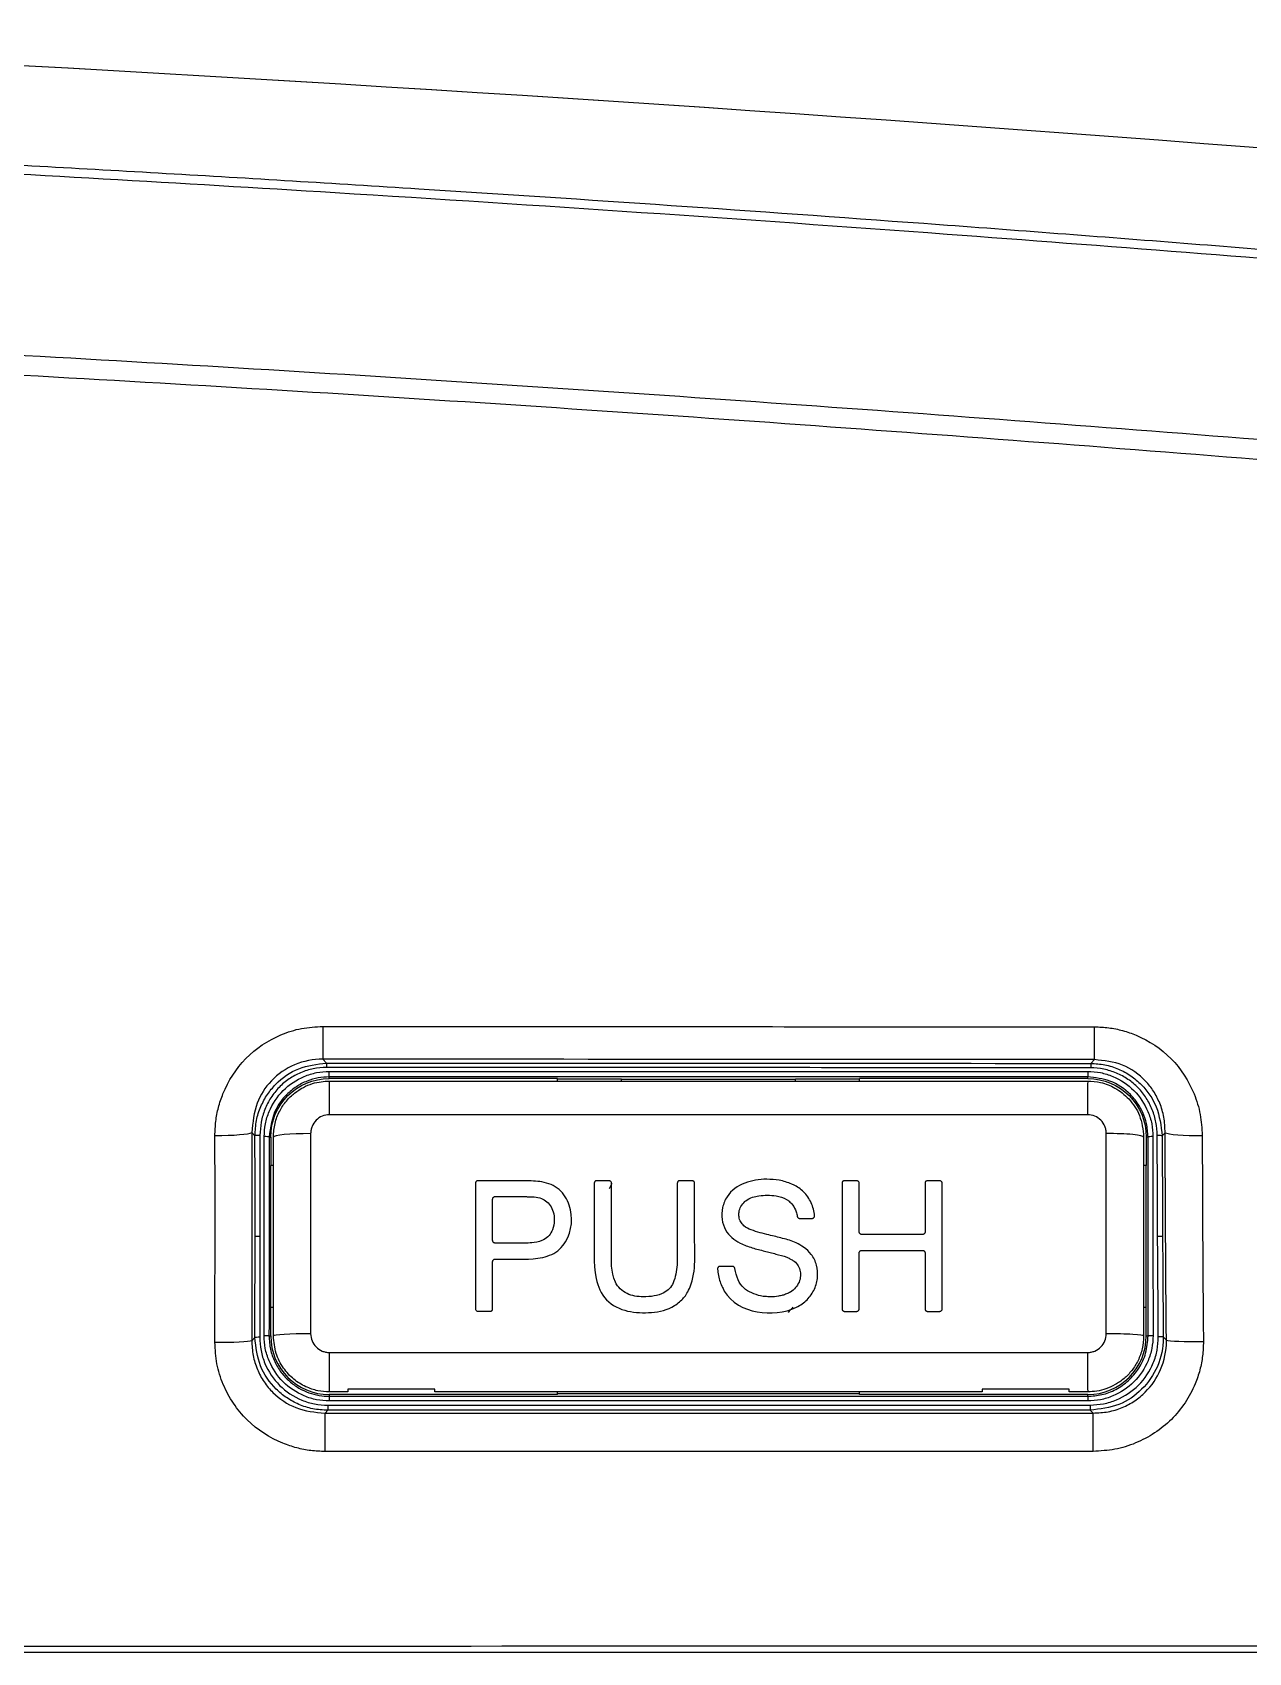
# Model space of a CAD drawing. Header units: millimetres. Extents: x -8699 to 14519, y -2727 to 7848.
# Drawn here: x -8601.4 to -8503.6, y 7030.8 to 7161.1 of the extents above; entities that cross this region are included whole.
import ezdxf

# ---------------------------------------------------------------- set-up
doc = ezdxf.new("R2010")
doc.units = ezdxf.units.MM
doc.layers.add('1', color=7, linetype='Continuous', true_color=0xffffff)

msp = doc.modelspace()

# ---------------------------------------------------------------- linework, layer by layer
at = {"layer": '1', "color": 8, "linetype": 'Continuous'}
for p, q in [((-8578.08, 7078.51), (-8577.78, 7078.2)), ((-8577.78, 7078.2), (-8577.78, 7077.85)), ((-8577.56, 7077.09), (-8577.56, 7077.53)), ((-8516.32, 7078.17), (-8516.02, 7078.48)), ((-8577.56, 7076.96), (-8577.56, 7077.09)), ((-8516.56, 7076.96), (-8516.56, 7077.09)), ((-8583.54, 7072.35), (-8583.79, 7072.61)), ((-8582.4, 7072.25), (-8582.26, 7072.25)), ((-8511.71, 7072.25), (-8511.85, 7072.25)), ((-8510.33, 7072.6), (-8510.57, 7072.35)), ((-8583.8, 7055.87), (-8583.55, 7056.12)), ((-8582.41, 7056.25), (-8582.26, 7056.25)), ((-8511.85, 7056.25), (-8511.7, 7056.25)), ((-8510.48, 7056.17), (-8510.23, 7055.92)), ((-8577.56, 7051.55), (-8577.56, 7051.4)), ((-8516.56, 7051.4), (-8516.56, 7051.55)), ((-8577.67, 7050.27), (-8577.9, 7050.03)), ((-8516.13, 7050.05), (-8516.36, 7050.28))]:
    msp.add_line(p, q, dxfattribs=at)
at = {"layer": '1', "color": 7, "linetype": 'Continuous'}
for p, q in [((-8559.21, 7076.96), (-8577.56, 7076.96)), ((-8559.21, 7076.75), (-8559.21, 7076.96)), ((-8554.06, 7076.91), (-8559.21, 7076.91)), ((-8554.06, 7076.75), (-8554.06, 7076.91)), ((-8540.06, 7076.89), (-8554.06, 7076.89)), ((-8534.91, 7076.91), (-8540.06, 7076.91)), ((-8540.06, 7076.75), (-8540.06, 7076.91)), ((-8516.56, 7076.96), (-8534.91, 7076.96)), ((-8534.91, 7076.75), (-8534.91, 7076.96)), ((-8582.26, 7072.25), (-8582.26, 7069.95)), ((-8511.85, 7072.25), (-8511.85, 7069.95)), ((-8582.06, 7069.95), (-8582.26, 7069.95)), ((-8582.25, 7058.55), (-8582.25, 7069.95)), ((-8511.85, 7069.95), (-8512.06, 7069.95)), ((-8511.87, 7058.55), (-8511.87, 7069.95)), ((-8582.26, 7056.25), (-8582.26, 7058.55)), ((-8582.06, 7058.55), (-8582.26, 7058.55)), ((-8511.85, 7058.55), (-8512.06, 7058.55)), ((-8511.85, 7056.25), (-8511.85, 7058.55)), ((-8559.21, 7051.55), (-8577.56, 7051.55)), ((-8559.21, 7051.55), (-8559.21, 7051.75)), ((-8534.91, 7051.6), (-8559.21, 7051.6)), ((-8534.91, 7051.55), (-8534.91, 7051.75)), ((-8516.56, 7051.55), (-8534.91, 7051.55))]:
    msp.add_line(p, q, dxfattribs=at)
at = {"layer": '1', "color": 7, "linetype": 'Continuous', "extrusion": (0, 0, -1)}
for centre, radius, start, end in [((8577.56, 7072.25), 4.71, 0, 90), ((8516.56, 7072.25), 4.71, 90, 180), ((8547.06, 7064.25), 8.85, 25.9021, 29.0593), ((8547.06, 7064.25), 8.85, 219.9479, 223.6679)]:
    msp.add_arc(centre, radius, start, end, dxfattribs=at)
at = {"layer": '1', "color": 7, "linetype": 'Continuous'}
for centre, start, end in [((-8577.56, 7056.25), 180, 270), ((-8516.56, 7056.25), 270, 0)]:
    msp.add_arc(centre, 4.71, start, end, dxfattribs=at)
at = {"layer": '1', "color": 8, "linetype": 'Continuous'}
for centre, major_axis, ratio, start_param, end_param in [((-8578.08, 7081.47), (0, 3), 0.000244, 1.679619, 2.99324), ((-8516.02, 7081.44), (0, -3), 0.004282, 0.148354, 1.459882), ((-8516.56, 7077.49), (0, -0.4), 0.004169, 4.607718, 6.274459), ((-8516.32, 7077.78), (0, 0.4), 0.004261, 0.155918, 1.465531), ((-8577.56, 7073.75), (0, 3), 0.000319, 0, 1.475206), ((-8516.56, 7073.75), (0, 3), 0.004148, 0, 1.47374), ((-8586.75, 7072.64), (-3, -0.01), 0.090369, 1.570227, 2.993062), ((-8583.14, 7072.35), (-0.4, -0.001), 0.091844, 4.712103, 6.134634), ((-8582.79, 7072.25), (0.4, 0), 0.091678, 0.191129, 1.570812), ((-8579.06, 7072.25), (-3, 0), 0.092255, 4.712677, 6.283185), ((-8515.06, 7072.25), (-3, 0), 0.093684, 3.141593, 4.716542), ((-8511.32, 7072.25), (-0.4, 0), 0.093337, 4.716552, 6.088777), ((-8510.97, 7072.34), (0.4, 0.001), 0.093529, 0.148116, 1.574781), ((-8507.36, 7072.65), (-3, -0.01), 0.092249, 0.148098, 1.574826), ((-8586.77, 7055.91), (-3, 0.01), 0.056576, 1.571893, 2.993435), ((-8583.15, 7056.12), (-0.4, 0.001), 0.058347, 4.713647, 6.135012), ((-8582.8, 7056.25), (0.4, 0), 0.058645, 0.122026, 1.571922), ((-8579.06, 7056.25), (-3, 0), 0.059037, 4.713703, 6.283185), ((-8515.06, 7056.25), (-3, 0), 0.058887, 3.141593, 4.716146), ((-8511.31, 7056.25), (-0.4, 0), 0.058547, 4.716171, 6.161474), ((-8510.88, 7056.16), (0.4, 0.003), 0.05836, 0.147716, 1.574139), ((-8507.27, 7055.97), (-3, -0.03), 0.056618, 0.147701, 1.574152), ((-8577.56, 7054.75), (0, 3), 0.001475, 1.514772, 3.141593), ((-8516.56, 7054.75), (0, 3), 0.003678, 1.515077, 3.141593), ((-8577.56, 7051), (0, 0.4), 0.001647, 0.008727, 1.523029), ((-8516.56, 7051), (0, 0.4), 0.003514, 0.008727, 1.5236), ((-8577.9, 7047.07), (0, -3), 0.001803, 1.532832, 2.99324), ((-8577.67, 7050.66), (0, -0.4), 0.001654, 4.665379, 6.134832), ((-8516.36, 7050.67), (0, -0.4), 0.003487, 4.665949, 6.132408), ((-8516.13, 7047.08), (0, 3), 0.003302, 4.675293, 6.134832)]:
    msp.add_ellipse(centre, major_axis=major_axis, ratio=ratio, start_param=start_param, end_param=end_param, dxfattribs=at)
at = {"layer": '1', "color": 7, "linetype": 'Continuous'}
for points in [[(-8423.28, 7144.94), (-8501.08, 7152.3), (-8579.02, 7157.8), (-8657.11, 7161.1)], [(-8423.28, 7144.94), (-8501.07, 7152.3), (-8579.04, 7157.8), (-8657.11, 7161.1)], [(-8577.56, 7076.75), (-8557.22, 7076.75), (-8536.89, 7076.75), (-8516.56, 7076.75)], [(-8582.06, 7056.25), (-8582.06, 7061.59), (-8582.06, 7066.93), (-8582.06, 7072.25)], [(-8512.06, 7072.25), (-8512.06, 7066.93), (-8512.06, 7061.59), (-8512.06, 7056.25)], [(-8576.06, 7051.75), (-8576.56, 7051.75), (-8577.06, 7051.75), (-8577.56, 7051.75)], [(-8576.06, 7051.98), (-8576.06, 7051.83), (-8576.06, 7051.75), (-8576.06, 7051.75)], [(-8569.06, 7051.75), (-8569.06, 7051.75), (-8569.06, 7051.83), (-8569.06, 7051.98)], [(-8525.06, 7051.75), (-8539.72, 7051.75), (-8554.39, 7051.75), (-8569.06, 7051.75)], [(-8525.06, 7051.98), (-8525.06, 7051.83), (-8525.06, 7051.75), (-8525.06, 7051.75)], [(-8518.06, 7051.75), (-8518.06, 7051.75), (-8518.06, 7051.83), (-8518.06, 7051.98)], [(-8516.56, 7051.75), (-8517.06, 7051.75), (-8517.56, 7051.75), (-8518.06, 7051.75)], [(-8669.65, 7031.28), (-8564.49, 7031.33), (-8459.34, 7031.33), (-8354.2, 7031.29)]]:
    msp.add_open_spline(points, degree=3, dxfattribs=at)
at = {"layer": '1', "color": 8, "linetype": 'Continuous'}
for points, knots in [([(-8489.42, 7141.84), (-8502.23, 7142.9), (-8531.44, 7145.19), (-8585.52, 7148.87), (-8626.83, 7151.03), (-8651.72, 7152.1)], [0, 0, 0, 0, 0.237223, 0.540651, 1, 1, 1, 1]), ([(-8651.68, 7152.85), (-8644.9, 7152.55), (-8631.34, 7151.94), (-8611.01, 7150.91), (-8590.68, 7149.78), (-8563.59, 7148.13), (-8536.51, 7146.27), (-8509.45, 7144.22), (-8495.92, 7143.12), (-8489.16, 7142.57)], [0, 0, 0, 0, 0.125001, 0.249997, 0.374992, 0.49999, 0.749992, 0.874995, 1, 1, 1, 1]), ([(-8652.4, 7137.6), (-8626.14, 7136.47), (-8599.97, 7135.09), (-8547.74, 7131.8), (-8521.64, 7129.9), (-8495.45, 7127.78)], [0, 0, 0, 0, 0.5, 0.5, 1, 1, 1, 1]), ([(-8495.61, 7126.16), (-8521.72, 7128.28), (-8547.85, 7130.2), (-8600.14, 7133.48), (-8626.3, 7134.85), (-8652.47, 7135.98)], [0, 0, 0, 0, 0.5, 0.5, 1, 1, 1, 1]), ([(-8586.76, 7072.37), (-8586.74, 7072.75), (-8586.72, 7073.51), (-8586.49, 7074.64), (-8585.9, 7076.44), (-8584.44, 7078.74), (-8582, 7080.35), (-8579.81, 7081.05), (-8578.66, 7081.11), (-8578.08, 7081.15)], [0, 0, 0, 0, 0.083926, 0.167305, 0.251486, 0.499898, 0.748567, 0.874803, 1, 1, 1, 1]), ([(-8578.08, 7081.15), (-8567.63, 7081.14), (-8546.94, 7081.13), (-8526.25, 7081.12), (-8516.01, 7081.11)], [0, 0, 0, 0, 0.50521, 1, 1, 1, 1]), ([(-8516.01, 7081.11), (-8515.63, 7081.1), (-8514.87, 7081.07), (-8513.74, 7080.83), (-8511.95, 7080.22), (-8509.68, 7078.71), (-8508.12, 7076.27), (-8507.45, 7074.08), (-8507.38, 7072.94), (-8507.35, 7072.37)], [0, 0, 0, 0, 0.083696, 0.16701, 0.251439, 0.499784, 0.748385, 0.874426, 1, 1, 1, 1]), ([(-8578.08, 7078.51), (-8578.08, 7078.51), (-8578.85, 7078.51), (-8580.41, 7078.22), (-8582.29, 7076.9), (-8583.57, 7074.93), (-8583.71, 7073.42), (-8583.79, 7072.61)], [0, 0, 0, 0, 0.000078, 0.251799, 0.500063, 0.732434, 1, 1, 1, 1]), ([(-8582.8, 7072.29), (-8582.78, 7072.63), (-8582.74, 7073.32), (-8582.32, 7074.63), (-8581.37, 7076.09), (-8579.9, 7077.05), (-8578.59, 7077.47), (-8577.9, 7077.51), (-8577.56, 7077.53)], [0, 0, 0, 0, 0.125127, 0.251476, 0.500241, 0.748793, 0.87507, 1, 1, 1, 1]), ([(-8516.32, 7077.82), (-8526.36, 7077.82), (-8546.85, 7077.84), (-8567.34, 7077.84), (-8577.78, 7077.85)], [0, 0, 0, 0, 0.490077, 1, 1, 1, 1]), ([(-8577.56, 7077.53), (-8567.26, 7077.53), (-8546.93, 7077.53), (-8526.6, 7077.53), (-8516.56, 7077.53)], [0, 0, 0, 0, 0.506158, 1, 1, 1, 1]), ([(-8516.56, 7077.53), (-8516.21, 7077.51), (-8515.52, 7077.47), (-8514.21, 7077.05), (-8512.74, 7076.09), (-8511.79, 7074.63), (-8511.37, 7073.32), (-8511.34, 7072.63), (-8511.32, 7072.29)], [0, 0, 0, 0, 0.125055, 0.251401, 0.500187, 0.74876, 0.874888, 1, 1, 1, 1]), ([(-8510.33, 7072.6), (-8510.35, 7073.02), (-8510.38, 7073.83), (-8510.73, 7074.96), (-8511.23, 7075.94), (-8512.13, 7077.08), (-8513.71, 7078.23), (-8515.25, 7078.39), (-8516.02, 7078.48)], [0, 0, 0, 0, 0.139321, 0.269153, 0.389837, 0.5018, 0.749521, 1, 1, 1, 1]), ([(-8577.56, 7074.04), (-8577.75, 7074.02), (-8578.15, 7073.97), (-8578.65, 7073.62), (-8578.92, 7073.2), (-8579.04, 7072.82), (-8579.05, 7072.63), (-8579.06, 7072.53)], [0, 0, 0, 0, 0.250229, 0.499808, 0.749353, 0.874589, 1, 1, 1, 1]), ([(-8516.57, 7074.04), (-8526.58, 7074.04), (-8546.91, 7074.04), (-8567.24, 7074.04), (-8577.56, 7074.04)], [0, 0, 0, 0, 0.49267, 1, 1, 1, 1]), ([(-8515.07, 7072.53), (-8515.07, 7072.63), (-8515.08, 7072.83), (-8515.2, 7073.21), (-8515.48, 7073.62), (-8515.98, 7073.97), (-8516.37, 7074.02), (-8516.57, 7074.04)], [0, 0, 0, 0, 0.125411, 0.250647, 0.500193, 0.74977, 1, 1, 1, 1]), ([(-8586.76, 7055.74), (-8586.76, 7058.51), (-8586.74, 7064.06), (-8586.75, 7069.6), (-8586.76, 7072.37)], [0, 0, 0, 0, 0.500117, 1, 1, 1, 1]), ([(-8583.14, 7072.39), (-8583.14, 7071.03), (-8583.14, 7068.32), (-8583.14, 7065.6), (-8583.14, 7064.25)], [0, 0, 0, 0, 0.500374, 1, 1, 1, 1]), ([(-8582.81, 7056.28), (-8582.81, 7058.93), (-8582.8, 7064.27), (-8582.8, 7069.61), (-8582.8, 7072.29)], [0, 0, 0, 0, 0.496917, 1, 1, 1, 1]), ([(-8579.06, 7072.53), (-8579.06, 7069.84), (-8579.06, 7064.48), (-8579.06, 7059.11), (-8579.06, 7056.43)], [0, 0, 0, 0, 0.50176, 1, 1, 1, 1]), ([(-8515.07, 7056.43), (-8515.07, 7059.11), (-8515.07, 7064.48), (-8515.07, 7069.84), (-8515.07, 7072.53)], [0, 0, 0, 0, 0.498298, 1, 1, 1, 1]), ([(-8511.32, 7072.29), (-8511.31, 7069.61), (-8511.31, 7064.28), (-8511.31, 7058.94), (-8511.3, 7056.28)], [0, 0, 0, 0, 0.502146, 1, 1, 1, 1]), ([(-8510.94, 7064.25), (-8510.94, 7065.6), (-8510.96, 7068.31), (-8510.96, 7071.02), (-8510.97, 7072.38)], [0, 0, 0, 0, 0.499955, 1, 1, 1, 1]), ([(-8507.35, 7072.37), (-8507.34, 7069.62), (-8507.32, 7064.11), (-8507.28, 7058.58), (-8507.25, 7055.8)], [0, 0, 0, 0, 0.497824, 1, 1, 1, 1]), ([(-8583.14, 7064.25), (-8583.22, 7064.25), (-8583.41, 7064.25), (-8583.49, 7064.25), (-8583.53, 7064.25)], [0, 0, 0, 0, 0.423058, 1, 1, 1, 1]), ([(-8583.14, 7064.25), (-8583.14, 7062.9), (-8583.14, 7060.2), (-8583.15, 7057.5), (-8583.15, 7056.14)], [0, 0, 0, 0, 0.49989, 1, 1, 1, 1]), ([(-8510.88, 7056.19), (-8510.89, 7057.53), (-8510.91, 7060.22), (-8510.93, 7062.91), (-8510.94, 7064.25)], [0, 0, 0, 0, 0.501544, 1, 1, 1, 1]), ([(-8510.54, 7064.25), (-8510.58, 7064.25), (-8510.66, 7064.25), (-8510.85, 7064.25), (-8510.94, 7064.25)], [0, 0, 0, 0, 0.570512, 1, 1, 1, 1]), ([(-8577.9, 7046.95), (-8578.28, 7046.97), (-8579.05, 7047), (-8580.19, 7047.23), (-8582.01, 7047.84), (-8584.34, 7049.33), (-8585.96, 7051.79), (-8586.67, 7054), (-8586.73, 7055.16), (-8586.76, 7055.74)], [0, 0, 0, 0, 0.083662, 0.167023, 0.25148, 0.499924, 0.748608, 0.874974, 1, 1, 1, 1]), ([(-8583.8, 7055.87), (-8583.78, 7055.47), (-8583.74, 7054.68), (-8583.38, 7053.56), (-8582.84, 7052.54), (-8581.88, 7051.4), (-8580.25, 7050.28), (-8578.7, 7050.12), (-8577.9, 7050.03)], [0, 0, 0, 0, 0.129921, 0.256625, 0.380375, 0.501453, 0.741079, 1, 1, 1, 1]), ([(-8577.56, 7051.02), (-8577.9, 7051.04), (-8578.59, 7051.08), (-8579.9, 7051.5), (-8581.37, 7052.46), (-8582.33, 7053.93), (-8582.75, 7055.24), (-8582.79, 7055.93), (-8582.81, 7056.28)], [0, 0, 0, 0, 0.124945, 0.251223, 0.499772, 0.748535, 0.874924, 1, 1, 1, 1]), ([(-8582.41, 7056.25), (-8582.38, 7055.89), (-8582.34, 7055.18), (-8581.98, 7054.18), (-8581.46, 7053.31), (-8580.79, 7052.59), (-8580.03, 7052.04), (-8579.22, 7051.67), (-8578.39, 7051.44), (-8577.83, 7051.41), (-8577.56, 7051.4)], [0, 0, 0, 0, 0.142911, 0.280702, 0.413374, 0.540926, 0.663361, 0.780681, 0.892893, 1, 1, 1, 1]), ([(-8579.06, 7056.43), (-8579.04, 7056.23), (-8578.99, 7055.84), (-8578.65, 7055.34), (-8578.23, 7055.06), (-8577.86, 7054.94), (-8577.66, 7054.93), (-8577.56, 7054.92)], [0, 0, 0, 0, 0.250269, 0.499886, 0.749398, 0.874608, 1, 1, 1, 1]), ([(-8516.57, 7054.92), (-8516.47, 7054.93), (-8516.27, 7054.94), (-8515.89, 7055.06), (-8515.48, 7055.34), (-8515.13, 7055.84), (-8515.09, 7056.23), (-8515.07, 7056.43)], [0, 0, 0, 0, 0.125392, 0.250602, 0.500113, 0.749731, 1, 1, 1, 1]), ([(-8511.3, 7056.28), (-8511.32, 7055.93), (-8511.36, 7055.24), (-8511.78, 7053.93), (-8512.74, 7052.46), (-8514.21, 7051.5), (-8515.52, 7051.08), (-8516.21, 7051.04), (-8516.56, 7051.02)], [0, 0, 0, 0, 0.125073, 0.251467, 0.500228, 0.748775, 0.874957, 1, 1, 1, 1]), ([(-8516.56, 7051.4), (-8516.18, 7051.42), (-8515.4, 7051.48), (-8514.27, 7051.91), (-8513.24, 7052.63), (-8512.4, 7053.63), (-8511.82, 7054.87), (-8511.74, 7055.79), (-8511.7, 7056.25)], [0, 0, 0, 0, 0.149482, 0.305821, 0.469032, 0.639127, 0.816115, 1, 1, 1, 1]), ([(-8516.36, 7050.69), (-8516, 7050.71), (-8515.28, 7050.75), (-8513.9, 7051.19), (-8512.36, 7052.19), (-8511.37, 7053.73), (-8510.93, 7055.11), (-8510.9, 7055.83), (-8510.88, 7056.19)], [0, 0, 0, 0, 0.125218, 0.251294, 0.499775, 0.748499, 0.87487, 1, 1, 1, 1]), ([(-8516.13, 7050.05), (-8515.72, 7050.07), (-8514.92, 7050.1), (-8513.78, 7050.46), (-8512.77, 7051), (-8511.62, 7051.94), (-8510.54, 7053.53), (-8510.22, 7055.08), (-8510.23, 7055.89), (-8510.23, 7055.92)], [0, 0, 0, 0, 0.13233, 0.259857, 0.382804, 0.50142, 0.73929, 0.989222, 1, 1, 1, 1]), ([(-8507.25, 7055.8), (-8507.27, 7055.42), (-8507.29, 7054.65), (-8507.52, 7053.5), (-8508.14, 7051.68), (-8509.66, 7049.36), (-8512.15, 7047.76), (-8514.37, 7047.07), (-8515.54, 7047), (-8516.12, 7046.97)], [0, 0, 0, 0, 0.083503, 0.166796, 0.251421, 0.499828, 0.748462, 0.874628, 1, 1, 1, 1]), ([(-8577.56, 7054.92), (-8567.18, 7054.92), (-8546.85, 7054.92), (-8526.52, 7054.92), (-8516.57, 7054.92)], [0, 0, 0, 0, 0.510597, 1, 1, 1, 1]), ([(-8577.67, 7050.68), (-8567.31, 7050.68), (-8546.88, 7050.68), (-8526.44, 7050.69), (-8516.36, 7050.69)], [0, 0, 0, 0, 0.506779, 1, 1, 1, 1]), ([(-8516.56, 7051.02), (-8526.51, 7051.02), (-8546.84, 7051.02), (-8567.18, 7051.02), (-8577.56, 7051.02)], [0, 0, 0, 0, 0.48959, 1, 1, 1, 1])]:
    msp.add_open_spline(points, degree=3, knots=knots, dxfattribs=at)
at = {"layer": '1', "color": 7, "linetype": 'Continuous'}
for points, knots in [([(-8583.54, 7072.35), (-8583.51, 7072.77), (-8583.47, 7073.57), (-8583.1, 7074.7), (-8582.57, 7075.68), (-8581.65, 7076.81), (-8580.07, 7077.94), (-8578.55, 7078.11), (-8577.78, 7078.2)], [0, 0, 0, 0, 0.136468, 0.265432, 0.387055, 0.50153, 0.74901, 1, 1, 1, 1]), ([(-8577.78, 7077.85), (-8578.14, 7077.83), (-8578.85, 7077.78), (-8579.88, 7077.45), (-8580.81, 7076.95), (-8581.63, 7076.27), (-8582.29, 7075.43), (-8582.77, 7074.48), (-8583.08, 7073.45), (-8583.12, 7072.74), (-8583.14, 7072.39)], [0, 0, 0, 0, 0.125624, 0.250629, 0.375242, 0.499664, 0.62412, 0.748903, 0.8742, 1, 1, 1, 1]), ([(-8516.32, 7078.17), (-8515.94, 7078.15), (-8515.18, 7078.1), (-8514.08, 7077.75), (-8513.08, 7077.21), (-8511.96, 7076.26), (-8510.85, 7074.66), (-8510.67, 7073.15), (-8510.57, 7072.35)], [0, 0, 0, 0, 0.126583, 0.252132, 0.37697, 0.501427, 0.735731, 1, 1, 1, 1]), ([(-8510.97, 7072.38), (-8510.99, 7072.73), (-8511.03, 7073.44), (-8511.34, 7074.46), (-8511.82, 7075.4), (-8512.48, 7076.24), (-8513.3, 7076.92), (-8514.24, 7077.42), (-8515.26, 7077.75), (-8515.97, 7077.8), (-8516.32, 7077.82)], [0, 0, 0, 0, 0.125685, 0.250708, 0.375275, 0.499799, 0.62445, 0.749211, 0.87431, 1, 1, 1, 1]), ([(-8577.56, 7077.09), (-8577.86, 7077.07), (-8578.47, 7077.04), (-8579.37, 7076.77), (-8580.23, 7076.32), (-8581.12, 7075.6), (-8582.11, 7074.3), (-8582.29, 7073.04), (-8582.4, 7072.25)], [0, 0, 0, 0, 0.118289, 0.241222, 0.368849, 0.50122, 0.692558, 1, 1, 1, 1]), ([(-8582.06, 7072.25), (-8582.03, 7072.62), (-8581.98, 7073.34), (-8581.59, 7074.33), (-8581.05, 7075.15), (-8580.38, 7075.79), (-8579.67, 7076.26), (-8578.94, 7076.56), (-8578.23, 7076.72), (-8577.77, 7076.74), (-8577.56, 7076.75)], [0, 0, 0, 0, 0.157033, 0.304925, 0.443669, 0.573261, 0.693694, 0.804963, 0.907066, 1, 1, 1, 1]), ([(-8511.71, 7072.25), (-8511.74, 7072.62), (-8511.78, 7073.29), (-8512.09, 7074.18), (-8512.45, 7074.85), (-8512.8, 7075.32), (-8513.47, 7076.05), (-8514.68, 7076.88), (-8515.95, 7077.02), (-8516.56, 7077.09)], [0, 0, 0, 0, 0.144768, 0.267283, 0.367519, 0.445456, 0.501079, 0.760492, 1, 1, 1, 1]), ([(-8516.56, 7076.75), (-8516.21, 7076.73), (-8515.45, 7076.68), (-8514.28, 7076.21), (-8513.17, 7075.33), (-8512.25, 7073.97), (-8512.12, 7072.85), (-8512.06, 7072.25)], [0, 0, 0, 0, 0.148841, 0.32333, 0.523405, 0.748991, 1, 1, 1, 1]), ([(-8565.6, 7068.74), (-8565.62, 7068.74), (-8565.65, 7068.74), (-8565.69, 7068.72), (-8565.71, 7068.71), (-8565.74, 7068.68), (-8565.76, 7068.67), (-8565.78, 7068.63), (-8565.79, 7068.61), (-8565.8, 7068.57), (-8565.8, 7068.56), (-8565.8, 7068.54)], [0, 0, 0, 0, 0.213949, 0.213949, 0.427877, 0.427877, 0.642135, 0.642135, 0.857133, 0.857133, 1, 1, 1, 1]), ([(-8565.8, 7068.54), (-8565.8, 7066.86), (-8565.8, 7065.17), (-8565.8, 7062.62), (-8565.8, 7061.74), (-8565.8, 7060.06), (-8565.8, 7059.25), (-8565.8, 7058.44)], [0, 0, 0, 0, 0.499954, 0.499954, 0.759862, 0.759862, 1, 1, 1, 1]), ([(-8560.46, 7068.64), (-8560.91, 7068.71), (-8561.37, 7068.73), (-8562.28, 7068.74), (-8562.74, 7068.74), (-8563.99, 7068.74), (-8564.8, 7068.74), (-8565.6, 7068.74)], [0, 0, 0, 0, 0.266876, 0.266876, 0.5323, 0.5323, 1, 1, 1, 1]), ([(-8564.22, 7062.44), (-8563.2, 7062.44), (-8562.18, 7062.38), (-8560.65, 7062.5), (-8560.13, 7062.6), (-8559.21, 7063.02), (-8558.83, 7063.39), (-8558.03, 7064.7), (-8557.94, 7065.81), (-8558.42, 7067.24), (-8558.68, 7067.7), (-8559.46, 7068.36), (-8559.95, 7068.54), (-8560.46, 7068.64)], [0, 0, 0, 0, 0.25, 0.25, 0.375, 0.375, 0.5, 0.5, 0.75, 0.75, 0.875, 0.875, 1, 1, 1, 1]), ([(-8556.25, 7068.54), (-8556.25, 7067.26), (-8556.25, 7065.98), (-8556.25, 7063.41), (-8556.34, 7062.11), (-8555.96, 7060.24), (-8555.71, 7059.62), (-8554.81, 7058.69), (-8554.19, 7058.4), (-8552.94, 7058.11), (-8552.28, 7058.09), (-8550.99, 7058.19), (-8550.35, 7058.33), (-8549.8, 7058.69)], [0, 0, 0, 0, 0.25, 0.25, 0.5, 0.5, 0.625, 0.625, 0.75, 0.75, 0.875, 0.875, 1, 1, 1, 1]), ([(-8556.05, 7068.74), (-8556.07, 7068.74), (-8556.09, 7068.74), (-8556.13, 7068.72), (-8556.15, 7068.71), (-8556.19, 7068.68), (-8556.2, 7068.67), (-8556.23, 7068.63), (-8556.24, 7068.61), (-8556.24, 7068.57), (-8556.25, 7068.55), (-8556.25, 7068.54)], [0, 0, 0, 0, 0.213938, 0.213938, 0.427855, 0.427855, 0.642098, 0.642098, 0.857083, 0.857083, 1, 1, 1, 1]), ([(-8555.06, 7068.74), (-8555.23, 7068.74), (-8555.39, 7068.74), (-8555.67, 7068.74), (-8555.78, 7068.74), (-8555.95, 7068.74), (-8556, 7068.74), (-8556.05, 7068.74)], [0, 0, 0, 0, 0.500025, 0.500025, 0.85183, 0.85183, 1, 1, 1, 1]), ([(-8554.86, 7068.54), (-8554.86, 7068.56), (-8554.87, 7068.58), (-8554.88, 7068.63), (-8554.89, 7068.65), (-8554.92, 7068.68), (-8554.94, 7068.7), (-8554.98, 7068.72), (-8555, 7068.73), (-8555.03, 7068.74), (-8555.05, 7068.74), (-8555.06, 7068.74)], [0, 0, 0, 0, 0.215958, 0.215958, 0.431936, 0.431936, 0.647588, 0.647588, 0.862493, 0.862493, 1, 1, 1, 1]), ([(-8552.31, 7059.4), (-8552.76, 7059.4), (-8553.21, 7059.47), (-8554.02, 7059.85), (-8554.36, 7060.18), (-8554.94, 7061.39), (-8554.86, 7062.33), (-8554.86, 7064.99), (-8554.86, 7066.77), (-8554.86, 7068.54)], [0, 0, 0, 0, 0.125, 0.125, 0.25, 0.25, 0.5, 0.5, 1, 1, 1, 1]), ([(-8549.37, 7068.74), (-8549.39, 7068.74), (-8549.41, 7068.74), (-8549.45, 7068.72), (-8549.47, 7068.71), (-8549.51, 7068.68), (-8549.52, 7068.66), (-8549.55, 7068.63), (-8549.56, 7068.61), (-8549.56, 7068.57), (-8549.57, 7068.55), (-8549.57, 7068.54)], [0, 0, 0, 0, 0.213929, 0.213929, 0.427839, 0.427839, 0.64207, 0.64207, 0.857045, 0.857045, 1, 1, 1, 1]), ([(-8549.57, 7068.54), (-8549.57, 7067.61), (-8549.57, 7066.67), (-8549.57, 7065.24), (-8549.57, 7064.74), (-8549.57, 7063.74), (-8549.57, 7063.24), (-8549.57, 7062.74)], [0, 0, 0, 0, 0.482746, 0.482746, 0.741372, 0.741372, 1, 1, 1, 1]), ([(-8548.38, 7068.74), (-8548.55, 7068.74), (-8548.71, 7068.74), (-8548.99, 7068.74), (-8549.1, 7068.74), (-8549.27, 7068.74), (-8549.32, 7068.74), (-8549.37, 7068.74)], [0, 0, 0, 0, 0.500029, 0.500029, 0.851834, 0.851834, 1, 1, 1, 1]), ([(-8548.54, 7060.19), (-8548.02, 7061.53), (-8548.18, 7062.95), (-8548.18, 7065.74), (-8548.18, 7067.14), (-8548.18, 7068.54)], [0, 0, 0, 0, 0.5, 0.5, 1, 1, 1, 1]), ([(-8548.18, 7068.54), (-8548.18, 7068.56), (-8548.19, 7068.58), (-8548.2, 7068.63), (-8548.21, 7068.65), (-8548.24, 7068.68), (-8548.26, 7068.7), (-8548.3, 7068.72), (-8548.32, 7068.73), (-8548.35, 7068.74), (-8548.37, 7068.74), (-8548.38, 7068.74)], [0, 0, 0, 0, 0.215966, 0.215966, 0.431952, 0.431952, 0.647615, 0.647615, 0.862531, 0.862531, 1, 1, 1, 1]), ([(-8542.38, 7068.86), (-8542.98, 7068.85), (-8543.59, 7068.76), (-8544.7, 7068.32), (-8545.23, 7067.97), (-8545.56, 7067.45)], [0, 0, 0, 0, 0.5, 0.5, 1, 1, 1, 1]), ([(-8540.36, 7068.47), (-8540.52, 7068.53), (-8540.69, 7068.59), (-8541.02, 7068.7), (-8541.19, 7068.74), (-8541.7, 7068.83), (-8542.04, 7068.84), (-8542.38, 7068.86)], [0, 0, 0, 0, 0.25269, 0.25269, 0.506164, 0.506164, 1, 1, 1, 1]), ([(-8538.53, 7065.92), (-8538.56, 7066.28), (-8538.65, 7066.63), (-8538.95, 7067.29), (-8539.16, 7067.59), (-8539.65, 7068.07), (-8539.93, 7068.27), (-8540.27, 7068.43), (-8540.32, 7068.45), (-8540.36, 7068.47)], [0, 0, 0, 0, 0.326665, 0.326665, 0.654927, 0.654927, 0.957745, 0.957745, 1, 1, 1, 1]), ([(-8536.12, 7068.74), (-8536.15, 7068.74), (-8536.17, 7068.73), (-8536.21, 7068.72), (-8536.23, 7068.71), (-8536.27, 7068.68), (-8536.28, 7068.66), (-8536.31, 7068.63), (-8536.31, 7068.6), (-8536.32, 7068.57), (-8536.32, 7068.55), (-8536.32, 7068.54)], [0, 0, 0, 0, 0.213918, 0.213918, 0.427817, 0.427817, 0.642031, 0.642031, 0.856986, 0.856986, 1, 1, 1, 1]), ([(-8536.32, 7068.54), (-8536.32, 7066.85), (-8536.32, 7065.17), (-8536.32, 7061.8), (-8536.32, 7060.12), (-8536.32, 7058.43)], [0, 0, 0, 0, 0.499971, 0.499971, 1, 1, 1, 1]), ([(-8535.14, 7068.74), (-8535.31, 7068.74), (-8535.47, 7068.74), (-8535.75, 7068.74), (-8535.86, 7068.74), (-8536.03, 7068.74), (-8536.08, 7068.74), (-8536.12, 7068.74)], [0, 0, 0, 0, 0.500035, 0.500035, 0.85184, 0.85184, 1, 1, 1, 1]), ([(-8534.94, 7068.54), (-8534.94, 7068.56), (-8534.95, 7068.58), (-8534.96, 7068.62), (-8534.97, 7068.65), (-8535, 7068.68), (-8535.02, 7068.7), (-8535.06, 7068.72), (-8535.08, 7068.73), (-8535.11, 7068.74), (-8535.13, 7068.74), (-8535.14, 7068.74)], [0, 0, 0, 0, 0.215976, 0.215976, 0.431972, 0.431972, 0.647651, 0.647651, 0.862587, 0.862587, 1, 1, 1, 1]), ([(-8534.94, 7064.62), (-8534.94, 7065.27), (-8534.94, 7065.92), (-8534.94, 7067.23), (-8534.94, 7067.88), (-8534.94, 7068.54)], [0, 0, 0, 0, 0.499996, 0.499996, 1, 1, 1, 1]), ([(-8529.44, 7068.74), (-8529.47, 7068.74), (-8529.49, 7068.73), (-8529.53, 7068.72), (-8529.55, 7068.71), (-8529.59, 7068.68), (-8529.6, 7068.66), (-8529.63, 7068.62), (-8529.63, 7068.6), (-8529.64, 7068.57), (-8529.64, 7068.55), (-8529.64, 7068.54)], [0, 0, 0, 0, 0.213915, 0.213915, 0.427811, 0.427811, 0.642019, 0.642019, 0.856965, 0.856965, 1, 1, 1, 1]), ([(-8529.64, 7068.54), (-8529.64, 7067.88), (-8529.64, 7067.23), (-8529.64, 7065.92), (-8529.64, 7065.27), (-8529.64, 7064.62)], [0, 0, 0, 0, 0.499996, 0.499996, 1, 1, 1, 1]), ([(-8528.46, 7068.74), (-8528.63, 7068.74), (-8528.79, 7068.74), (-8529.07, 7068.74), (-8529.18, 7068.74), (-8529.35, 7068.74), (-8529.4, 7068.74), (-8529.44, 7068.74)], [0, 0, 0, 0, 0.500038, 0.500038, 0.851843, 0.851843, 1, 1, 1, 1]), ([(-8528.26, 7068.54), (-8528.26, 7068.56), (-8528.27, 7068.58), (-8528.28, 7068.62), (-8528.29, 7068.64), (-8528.32, 7068.68), (-8528.34, 7068.69), (-8528.38, 7068.72), (-8528.4, 7068.73), (-8528.43, 7068.73), (-8528.45, 7068.74), (-8528.46, 7068.74)], [0, 0, 0, 0, 0.215979, 0.215979, 0.431977, 0.431977, 0.647662, 0.647662, 0.862606, 0.862606, 1, 1, 1, 1]), ([(-8528.26, 7058.43), (-8528.26, 7060.12), (-8528.26, 7061.8), (-8528.26, 7065.17), (-8528.26, 7066.85), (-8528.26, 7068.54)], [0, 0, 0, 0, 0.499971, 0.499971, 1, 1, 1, 1]), ([(-8564.42, 7067.26), (-8564.42, 7067.28), (-8564.42, 7067.3), (-8564.4, 7067.34), (-8564.39, 7067.36), (-8564.36, 7067.4), (-8564.34, 7067.41), (-8564.31, 7067.44), (-8564.28, 7067.45), (-8564.25, 7067.46), (-8564.23, 7067.46), (-8564.22, 7067.46)], [0, 0, 0, 0, 0.215854, 0.215854, 0.431731, 0.431731, 0.647263, 0.647263, 0.862083, 0.862083, 1, 1, 1, 1]), ([(-8564.42, 7063.92), (-8564.42, 7064.17), (-8564.42, 7064.41), (-8564.42, 7065.12), (-8564.42, 7065.59), (-8564.42, 7066.46), (-8564.42, 7066.86), (-8564.42, 7067.26)], [0, 0, 0, 0, 0.220031, 0.220031, 0.640006, 0.640006, 1, 1, 1, 1]), ([(-8564.22, 7067.46), (-8564.07, 7067.46), (-8563.93, 7067.46), (-8563.46, 7067.46), (-8563.14, 7067.46), (-8562.5, 7067.46), (-8562.18, 7067.46), (-8561.87, 7067.46)], [0, 0, 0, 0, 0.186268, 0.186268, 0.593134, 0.593134, 1, 1, 1, 1]), ([(-8561.87, 7067.46), (-8561.76, 7067.46), (-8561.66, 7067.45), (-8561.45, 7067.45), (-8561.34, 7067.44), (-8561.03, 7067.43), (-8560.82, 7067.42), (-8560.63, 7067.36)], [0, 0, 0, 0, 0.252179, 0.252179, 0.50438, 0.50438, 1, 1, 1, 1]), ([(-8560.63, 7067.36), (-8560.46, 7067.31), (-8560.3, 7067.23), (-8560.02, 7067.02), (-8559.9, 7066.89), (-8559.69, 7066.6), (-8559.61, 7066.42), (-8559.48, 7066.02), (-8559.46, 7065.77), (-8559.48, 7065.28), (-8559.52, 7065.02), (-8559.68, 7064.63), (-8559.77, 7064.47), (-8559.91, 7064.3), (-8559.95, 7064.27), (-8559.98, 7064.23)], [0, 0, 0, 0, 0.139623, 0.139623, 0.278929, 0.278929, 0.427081, 0.427081, 0.619531, 0.619531, 0.821131, 0.821131, 0.961326, 0.961326, 1, 1, 1, 1]), ([(-8545.56, 7067.45), (-8545.73, 7067.19), (-8545.86, 7066.89), (-8546, 7066.27), (-8546.01, 7065.94), (-8545.93, 7065.32), (-8545.83, 7065.03), (-8545.55, 7064.55), (-8545.38, 7064.34), (-8544.98, 7063.99), (-8544.75, 7063.84), (-8544.51, 7063.72)], [0, 0, 0, 0, 0.216675, 0.216675, 0.434671, 0.434671, 0.638906, 0.638906, 0.816767, 0.816767, 1, 1, 1, 1]), ([(-8544.21, 7065.11), (-8544.31, 7065.2), (-8544.4, 7065.31), (-8544.54, 7065.55), (-8544.58, 7065.69), (-8544.62, 7065.95), (-8544.62, 7066.09), (-8544.58, 7066.37), (-8544.53, 7066.52), (-8544.37, 7066.81), (-8544.25, 7066.94), (-8544.11, 7067.08), (-8544.09, 7067.1), (-8544.07, 7067.11)], [0, 0, 0, 0, 0.180267, 0.180267, 0.361613, 0.361613, 0.534309, 0.534309, 0.737419, 0.737419, 0.967757, 0.967757, 1, 1, 1, 1]), ([(-8544.07, 7067.11), (-8543.91, 7067.24), (-8543.71, 7067.34), (-8543.35, 7067.46), (-8543.18, 7067.5), (-8542.78, 7067.56), (-8542.55, 7067.57), (-8542.33, 7067.57)], [0, 0, 0, 0, 0.344408, 0.344408, 0.630217, 0.630217, 1, 1, 1, 1]), ([(-8542.33, 7067.57), (-8542.09, 7067.57), (-8541.85, 7067.56), (-8541.62, 7067.51), (-8541.33, 7067.46), (-8541.03, 7067.38), (-8540.78, 7067.23), (-8540.71, 7067.19), (-8540.64, 7067.14), (-8540.58, 7067.09)], [0, 0, 0, 0, 0.385579, 0.385579, 0.385579, 0.871938, 0.871938, 0.871938, 1, 1, 1, 1]), ([(-8540.58, 7067.09), (-8540.48, 7067), (-8540.38, 7066.9), (-8540.17, 7066.63), (-8540.08, 7066.44), (-8539.97, 7066.12), (-8539.94, 7065.99), (-8539.92, 7065.87)], [0, 0, 0, 0, 0.287207, 0.287207, 0.732968, 0.732968, 1, 1, 1, 1]), ([(-8539.92, 7065.87), (-8539.91, 7065.85), (-8539.91, 7065.83), (-8539.88, 7065.79), (-8539.87, 7065.77), (-8539.84, 7065.74), (-8539.82, 7065.73), (-8539.77, 7065.71), (-8539.75, 7065.71), (-8539.73, 7065.7), (-8539.72, 7065.7), (-8539.72, 7065.7)], [0, 0, 0, 0, 0.242385, 0.242385, 0.484799, 0.484799, 0.726762, 0.726762, 0.967965, 0.967965, 1, 1, 1, 1]), ([(-8539.72, 7065.7), (-8539.66, 7065.7), (-8539.61, 7065.7), (-8539.38, 7065.7), (-8539.2, 7065.7), (-8538.93, 7065.7), (-8538.83, 7065.7), (-8538.73, 7065.7)], [0, 0, 0, 0, 0.173535, 0.173535, 0.694113, 0.694113, 1, 1, 1, 1]), ([(-8538.73, 7065.7), (-8538.7, 7065.7), (-8538.68, 7065.71), (-8538.64, 7065.72), (-8538.62, 7065.73), (-8538.58, 7065.76), (-8538.57, 7065.78), (-8538.54, 7065.82), (-8538.54, 7065.84), (-8538.53, 7065.88), (-8538.52, 7065.9), (-8538.53, 7065.92)], [0, 0, 0, 0, 0.201672, 0.201672, 0.403327, 0.403327, 0.605235, 0.605235, 0.807738, 0.807738, 1, 1, 1, 1]), ([(-8540.02, 7063.74), (-8540.36, 7063.9), (-8540.73, 7064), (-8541.46, 7064.2), (-8541.83, 7064.29), (-8542.68, 7064.49), (-8543.16, 7064.61), (-8543.83, 7064.87), (-8544.04, 7064.96), (-8544.21, 7065.11)], [0, 0, 0, 0, 0.25736, 0.25736, 0.513119, 0.513119, 0.845941, 0.845941, 1, 1, 1, 1]), ([(-8534.74, 7064.42), (-8534.76, 7064.42), (-8534.79, 7064.42), (-8534.83, 7064.43), (-8534.85, 7064.45), (-8534.88, 7064.47), (-8534.9, 7064.49), (-8534.92, 7064.53), (-8534.93, 7064.55), (-8534.94, 7064.59), (-8534.94, 7064.6), (-8534.94, 7064.62)], [0, 0, 0, 0, 0.214203, 0.214203, 0.428386, 0.428386, 0.642878, 0.642878, 0.857989, 0.857989, 1, 1, 1, 1]), ([(-8529.84, 7064.42), (-8530.66, 7064.42), (-8531.48, 7064.42), (-8533.11, 7064.42), (-8533.93, 7064.42), (-8534.74, 7064.42)], [0, 0, 0, 0, 0.5, 0.5, 1, 1, 1, 1]), ([(-8529.64, 7064.62), (-8529.64, 7064.59), (-8529.65, 7064.57), (-8529.66, 7064.53), (-8529.67, 7064.51), (-8529.7, 7064.47), (-8529.72, 7064.46), (-8529.76, 7064.43), (-8529.78, 7064.43), (-8529.82, 7064.42), (-8529.83, 7064.42), (-8529.84, 7064.42)], [0, 0, 0, 0, 0.215684, 0.215684, 0.431388, 0.431388, 0.646769, 0.646769, 0.861526, 0.861526, 1, 1, 1, 1]), ([(-8564.22, 7063.72), (-8564.24, 7063.72), (-8564.26, 7063.73), (-8564.31, 7063.74), (-8564.33, 7063.75), (-8564.36, 7063.78), (-8564.38, 7063.8), (-8564.4, 7063.83), (-8564.41, 7063.86), (-8564.42, 7063.89), (-8564.42, 7063.91), (-8564.42, 7063.92)], [0, 0, 0, 0, 0.214222, 0.214222, 0.428426, 0.428426, 0.642913, 0.642913, 0.857984, 0.857984, 1, 1, 1, 1]), ([(-8561.83, 7063.72), (-8562.26, 7063.72), (-8562.7, 7063.72), (-8563.34, 7063.72), (-8563.56, 7063.72), (-8563.92, 7063.72), (-8564.07, 7063.72), (-8564.22, 7063.72)], [0, 0, 0, 0, 0.541919, 0.541919, 0.812879, 0.812879, 1, 1, 1, 1]), ([(-8559.98, 7064.23), (-8560.12, 7064.1), (-8560.29, 7064), (-8560.72, 7063.82), (-8561, 7063.77), (-8561.46, 7063.73), (-8561.65, 7063.72), (-8561.83, 7063.72)], [0, 0, 0, 0, 0.289469, 0.289469, 0.715285, 0.715285, 1, 1, 1, 1]), ([(-8544.51, 7063.72), (-8544.35, 7063.64), (-8544.19, 7063.57), (-8543.87, 7063.45), (-8543.71, 7063.4), (-8543.22, 7063.24), (-8542.88, 7063.16), (-8542.55, 7063.08)], [0, 0, 0, 0, 0.251478, 0.251478, 0.502099, 0.502099, 1, 1, 1, 1]), ([(-8542.55, 7063.08), (-8542.4, 7063.04), (-8542.25, 7063), (-8541.95, 7062.92), (-8541.79, 7062.88), (-8541.35, 7062.76), (-8541.05, 7062.69), (-8540.77, 7062.58)], [0, 0, 0, 0, 0.253168, 0.253168, 0.506338, 0.506338, 1, 1, 1, 1]), ([(-8539.98, 7058.56), (-8539.67, 7058.72), (-8539.37, 7058.92), (-8538.89, 7059.41), (-8538.68, 7059.71), (-8538.4, 7060.33), (-8538.31, 7060.66), (-8538.27, 7061.31), (-8538.29, 7061.63), (-8538.46, 7062.25), (-8538.6, 7062.55), (-8538.8, 7062.81), (-8538.97, 7063.03), (-8539.18, 7063.22), (-8539.6, 7063.52), (-8539.8, 7063.64), (-8540.02, 7063.74)], [0, 0, 0, 0, 0.159014, 0.159014, 0.318581, 0.318581, 0.472065, 0.472065, 0.617219, 0.617219, 0.765629, 0.765629, 0.765629, 0.892638, 0.892638, 1, 1, 1, 1]), ([(-8534.94, 7062.93), (-8534.94, 7062.96), (-8534.94, 7062.98), (-8534.92, 7063.02), (-8534.91, 7063.04), (-8534.88, 7063.08), (-8534.87, 7063.09), (-8534.83, 7063.11), (-8534.81, 7063.12), (-8534.77, 7063.13), (-8534.76, 7063.13), (-8534.74, 7063.13)], [0, 0, 0, 0, 0.21562, 0.21562, 0.431259, 0.431259, 0.64661, 0.64661, 0.861387, 0.861387, 1, 1, 1, 1]), ([(-8534.74, 7063.13), (-8533.93, 7063.13), (-8533.11, 7063.13), (-8531.48, 7063.13), (-8530.66, 7063.13), (-8529.84, 7063.13)], [0, 0, 0, 0, 0.5, 0.5, 1, 1, 1, 1]), ([(-8529.84, 7063.13), (-8529.82, 7063.13), (-8529.8, 7063.13), (-8529.76, 7063.11), (-8529.74, 7063.1), (-8529.7, 7063.07), (-8529.69, 7063.06), (-8529.66, 7063.02), (-8529.65, 7063), (-8529.65, 7062.96), (-8529.64, 7062.95), (-8529.64, 7062.93)], [0, 0, 0, 0, 0.214263, 0.214263, 0.428507, 0.428507, 0.643043, 0.643043, 0.858152, 0.858152, 1, 1, 1, 1]), ([(-8564.42, 7062.24), (-8564.42, 7062.26), (-8564.42, 7062.28), (-8564.4, 7062.32), (-8564.39, 7062.34), (-8564.36, 7062.38), (-8564.34, 7062.39), (-8564.31, 7062.42), (-8564.28, 7062.43), (-8564.25, 7062.43), (-8564.23, 7062.44), (-8564.22, 7062.44)], [0, 0, 0, 0, 0.215662, 0.215662, 0.431341, 0.431341, 0.646755, 0.646755, 0.861627, 0.861627, 1, 1, 1, 1]), ([(-8564.42, 7058.44), (-8564.42, 7058.72), (-8564.42, 7059), (-8564.42, 7059.64), (-8564.42, 7059.99), (-8564.42, 7060.97), (-8564.42, 7061.6), (-8564.42, 7062.24)], [0, 0, 0, 0, 0.223727, 0.223727, 0.500095, 0.500095, 1, 1, 1, 1]), ([(-8549.57, 7062.74), (-8549.57, 7062.23), (-8549.59, 7061.71), (-8549.74, 7060.98), (-8549.81, 7060.74), (-8549.98, 7060.35), (-8550.08, 7060.19), (-8550.34, 7059.92), (-8550.5, 7059.81), (-8550.9, 7059.59), (-8551.17, 7059.51), (-8551.72, 7059.42), (-8552.02, 7059.4), (-8552.31, 7059.4)], [0, 0, 0, 0, 0.302393, 0.302393, 0.444885, 0.444885, 0.555903, 0.555903, 0.667078, 0.667078, 0.828751, 0.828751, 1, 1, 1, 1]), ([(-8546.13, 7061.85), (-8546.15, 7061.85), (-8546.17, 7061.85), (-8546.21, 7061.83), (-8546.23, 7061.82), (-8546.27, 7061.79), (-8546.28, 7061.78), (-8546.31, 7061.74), (-8546.32, 7061.72), (-8546.33, 7061.68), (-8546.33, 7061.66), (-8546.33, 7061.63)], [0, 0, 0, 0, 0.203267, 0.203267, 0.406522, 0.406522, 0.609983, 0.609983, 0.813926, 0.813926, 1, 1, 1, 1]), ([(-8545.14, 7061.85), (-8545.31, 7061.85), (-8545.48, 7061.85), (-8545.77, 7061.85), (-8545.88, 7061.85), (-8546.04, 7061.85), (-8546.08, 7061.85), (-8546.13, 7061.85)], [0, 0, 0, 0, 0.520389, 0.520389, 0.869527, 0.869527, 1, 1, 1, 1]), ([(-8544.94, 7061.68), (-8544.94, 7061.7), (-8544.95, 7061.72), (-8544.97, 7061.76), (-8544.98, 7061.78), (-8545.02, 7061.81), (-8545.04, 7061.83), (-8545.08, 7061.84), (-8545.1, 7061.85), (-8545.13, 7061.85), (-8545.13, 7061.85), (-8545.14, 7061.85)], [0, 0, 0, 0, 0.23734, 0.23734, 0.474701, 0.474701, 0.711733, 0.711733, 0.94817, 0.94817, 1, 1, 1, 1]), ([(-8539.9, 7061.98), (-8539.81, 7061.85), (-8539.75, 7061.71), (-8539.67, 7061.4), (-8539.66, 7061.25), (-8539.67, 7060.92), (-8539.71, 7060.74), (-8539.85, 7060.42), (-8539.94, 7060.27), (-8540.17, 7060), (-8540.32, 7059.88), (-8540.57, 7059.72), (-8540.68, 7059.67), (-8540.78, 7059.63)], [0, 0, 0, 0, 0.163616, 0.163616, 0.326294, 0.326294, 0.509234, 0.509234, 0.688573, 0.688573, 0.884668, 0.884668, 1, 1, 1, 1]), ([(-8540.77, 7062.58), (-8540.69, 7062.54), (-8540.6, 7062.51), (-8540.44, 7062.42), (-8540.36, 7062.38), (-8540.14, 7062.24), (-8540, 7062.12), (-8539.9, 7061.98)], [0, 0, 0, 0, 0.25578, 0.25578, 0.511851, 0.511851, 1, 1, 1, 1]), ([(-8534.94, 7058.43), (-8534.94, 7058.84), (-8534.94, 7059.25), (-8534.94, 7060.07), (-8534.94, 7060.48), (-8534.94, 7061.57), (-8534.94, 7062.25), (-8534.94, 7062.93)], [0, 0, 0, 0, 0.272252, 0.272252, 0.544505, 0.544505, 1, 1, 1, 1]), ([(-8529.64, 7062.93), (-8529.64, 7062.18), (-8529.64, 7061.43), (-8529.64, 7059.93), (-8529.64, 7059.18), (-8529.64, 7058.43)], [0, 0, 0, 0, 0.499994, 0.499994, 1, 1, 1, 1]), ([(-8546.33, 7061.63), (-8546.31, 7061.46), (-8546.29, 7061.28), (-8546.26, 7061.11), (-8546.2, 7060.77), (-8546.08, 7060.45), (-8545.88, 7060.05), (-8545.84, 7059.95), (-8545.79, 7059.86)], [0, 0, 0, 0, 0.28294, 0.28294, 0.28294, 0.831189, 0.831189, 1, 1, 1, 1]), ([(-8543.58, 7059.71), (-8543.81, 7059.81), (-8544.04, 7059.95), (-8544.41, 7060.3), (-8544.57, 7060.52), (-8544.81, 7061.05), (-8544.89, 7061.36), (-8544.94, 7061.68)], [0, 0, 0, 0, 0.307012, 0.307012, 0.617967, 0.617967, 1, 1, 1, 1]), ([(-8549.8, 7058.69), (-8549.66, 7058.79), (-8549.52, 7058.89), (-8549.39, 7058.99), (-8549.15, 7059.19), (-8548.95, 7059.42), (-8548.79, 7059.68), (-8548.69, 7059.84), (-8548.62, 7060.02), (-8548.54, 7060.19)], [0, 0, 0, 0, 0.252912, 0.252912, 0.252912, 0.713273, 0.713273, 0.713273, 1, 1, 1, 1]), ([(-8545.79, 7059.86), (-8545.23, 7058.93), (-8544.21, 7058.36), (-8542.08, 7058.03), (-8540.96, 7058.09), (-8539.98, 7058.56)], [0, 0, 0, 0, 0.5, 0.5, 1, 1, 1, 1]), ([(-8542.09, 7059.4), (-8542.22, 7059.41), (-8542.35, 7059.41), (-8542.61, 7059.43), (-8542.74, 7059.44), (-8543.11, 7059.52), (-8543.35, 7059.62), (-8543.58, 7059.71)], [0, 0, 0, 0, 0.253511, 0.253511, 0.507764, 0.507764, 1, 1, 1, 1]), ([(-8540.78, 7059.63), (-8540.88, 7059.59), (-8540.99, 7059.55), (-8541.2, 7059.49), (-8541.31, 7059.47), (-8541.64, 7059.41), (-8541.87, 7059.4), (-8542.09, 7059.4)], [0, 0, 0, 0, 0.250765, 0.250765, 0.501558, 0.501558, 1, 1, 1, 1]), ([(-8565.8, 7058.44), (-8565.8, 7058.41), (-8565.8, 7058.39), (-8565.78, 7058.35), (-8565.77, 7058.33), (-8565.74, 7058.29), (-8565.73, 7058.28), (-8565.69, 7058.25), (-8565.67, 7058.25), (-8565.63, 7058.24), (-8565.62, 7058.24), (-8565.6, 7058.24)], [0, 0, 0, 0, 0.215498, 0.215498, 0.431008, 0.431008, 0.646335, 0.646335, 0.86125, 0.86125, 1, 1, 1, 1]), ([(-8565.6, 7058.24), (-8565.55, 7058.24), (-8565.5, 7058.24), (-8565.28, 7058.24), (-8565.11, 7058.24), (-8564.83, 7058.24), (-8564.73, 7058.24), (-8564.62, 7058.24)], [0, 0, 0, 0, 0.148199, 0.148199, 0.675923, 0.675923, 1, 1, 1, 1]), ([(-8564.62, 7058.24), (-8564.6, 7058.24), (-8564.57, 7058.24), (-8564.53, 7058.25), (-8564.51, 7058.27), (-8564.48, 7058.29), (-8564.46, 7058.31), (-8564.44, 7058.35), (-8564.43, 7058.37), (-8564.42, 7058.41), (-8564.42, 7058.42), (-8564.42, 7058.44)], [0, 0, 0, 0, 0.214377, 0.214377, 0.428744, 0.428744, 0.643285, 0.643285, 0.858232, 0.858232, 1, 1, 1, 1]), ([(-8536.32, 7058.43), (-8536.32, 7058.41), (-8536.32, 7058.39), (-8536.31, 7058.35), (-8536.29, 7058.33), (-8536.27, 7058.29), (-8536.25, 7058.28), (-8536.21, 7058.25), (-8536.19, 7058.24), (-8536.15, 7058.23), (-8536.14, 7058.23), (-8536.12, 7058.23)], [0, 0, 0, 0, 0.215515, 0.215515, 0.431042, 0.431042, 0.646394, 0.646394, 0.861339, 0.861339, 1, 1, 1, 1]), ([(-8536.12, 7058.23), (-8536.08, 7058.23), (-8536.03, 7058.23), (-8535.81, 7058.23), (-8535.63, 7058.23), (-8535.35, 7058.23), (-8535.25, 7058.23), (-8535.14, 7058.23)], [0, 0, 0, 0, 0.148213, 0.148213, 0.675936, 0.675936, 1, 1, 1, 1]), ([(-8535.14, 7058.23), (-8535.12, 7058.23), (-8535.1, 7058.24), (-8535.06, 7058.25), (-8535.04, 7058.26), (-8535, 7058.29), (-8534.98, 7058.31), (-8534.96, 7058.35), (-8534.95, 7058.37), (-8534.94, 7058.4), (-8534.94, 7058.42), (-8534.94, 7058.43)], [0, 0, 0, 0, 0.214362, 0.214362, 0.428713, 0.428713, 0.643229, 0.643229, 0.858147, 0.858147, 1, 1, 1, 1]), ([(-8529.64, 7058.43), (-8529.64, 7058.41), (-8529.64, 7058.39), (-8529.63, 7058.34), (-8529.61, 7058.32), (-8529.59, 7058.29), (-8529.57, 7058.27), (-8529.53, 7058.25), (-8529.51, 7058.24), (-8529.47, 7058.23), (-8529.46, 7058.23), (-8529.44, 7058.23)], [0, 0, 0, 0, 0.215516, 0.215516, 0.431042, 0.431042, 0.646397, 0.646397, 0.861347, 0.861347, 1, 1, 1, 1]), ([(-8529.44, 7058.23), (-8529.4, 7058.23), (-8529.35, 7058.23), (-8529.13, 7058.23), (-8528.95, 7058.23), (-8528.67, 7058.23), (-8528.57, 7058.23), (-8528.46, 7058.23)], [0, 0, 0, 0, 0.148216, 0.148216, 0.675939, 0.675939, 1, 1, 1, 1]), ([(-8528.46, 7058.23), (-8528.44, 7058.23), (-8528.42, 7058.24), (-8528.38, 7058.25), (-8528.36, 7058.26), (-8528.32, 7058.29), (-8528.3, 7058.31), (-8528.28, 7058.34), (-8528.27, 7058.37), (-8528.26, 7058.4), (-8528.26, 7058.42), (-8528.26, 7058.43)], [0, 0, 0, 0, 0.214362, 0.214362, 0.428713, 0.428713, 0.643227, 0.643227, 0.85814, 0.85814, 1, 1, 1, 1]), ([(-8577.67, 7050.27), (-8578.08, 7050.29), (-8578.88, 7050.34), (-8580.01, 7050.71), (-8581, 7051.25), (-8582.15, 7052.2), (-8583.28, 7053.81), (-8583.46, 7055.34), (-8583.55, 7056.12)], [0, 0, 0, 0, 0.133155, 0.261064, 0.383805, 0.501469, 0.746464, 1, 1, 1, 1]), ([(-8583.15, 7056.14), (-8583.13, 7055.79), (-8583.09, 7055.07), (-8582.66, 7053.7), (-8581.66, 7052.17), (-8580.12, 7051.17), (-8578.75, 7050.74), (-8578.03, 7050.7), (-8577.67, 7050.68)], [0, 0, 0, 0, 0.125046, 0.251264, 0.499747, 0.748451, 0.87479, 1, 1, 1, 1]), ([(-8577.56, 7051.75), (-8577.87, 7051.77), (-8578.52, 7051.81), (-8579.5, 7052.15), (-8580.47, 7052.75), (-8581.3, 7053.66), (-8581.93, 7054.86), (-8582.01, 7055.78), (-8582.06, 7056.25)], [0, 0, 0, 0, 0.131843, 0.277638, 0.43737, 0.611021, 0.798572, 1, 1, 1, 1]), ([(-8512.06, 7056.25), (-8512.08, 7055.91), (-8512.12, 7055.22), (-8512.48, 7054.28), (-8512.98, 7053.47), (-8513.61, 7052.81), (-8514.32, 7052.32), (-8515.07, 7051.98), (-8515.82, 7051.79), (-8516.31, 7051.76), (-8516.56, 7051.75)], [0, 0, 0, 0, 0.147636, 0.28881, 0.423519, 0.551761, 0.673532, 0.78883, 0.897653, 1, 1, 1, 1]), ([(-8510.48, 7056.17), (-8510.48, 7056.14), (-8510.48, 7055.33), (-8510.81, 7053.77), (-8512.11, 7051.88), (-8514.04, 7050.55), (-8515.57, 7050.37), (-8516.36, 7050.28)], [0, 0, 0, 0, 0.010783, 0.262743, 0.505611, 0.743214, 1, 1, 1, 1]), ([(-8569.06, 7051.98), (-8571.06, 7051.98), (-8573.06, 7051.98), (-8575.39, 7051.98), (-8575.72, 7051.98), (-8576.06, 7051.98)], [0, 0, 0, 0, 0.857141, 0.857141, 1, 1, 1, 1]), ([(-8518.06, 7051.98), (-8520.06, 7051.98), (-8522.06, 7051.98), (-8524.39, 7051.98), (-8524.72, 7051.98), (-8525.06, 7051.98)], [0, 0, 0, 0, 0.857133, 0.857133, 1, 1, 1, 1]), ([(-8354.2, 7030.78), (-8366.77, 7030.78), (-8379.34, 7030.78), (-8406.19, 7030.78), (-8420.48, 7030.78), (-8440.6, 7030.78), (-8446.43, 7030.78), (-8473.81, 7030.78), (-8495.36, 7030.78), (-8567.83, 7030.78), (-8618.74, 7030.78), (-8669.66, 7030.78)], [0, 0, 0, 0, 0.11954, 0.11954, 0.255382, 0.255382, 0.310858, 0.310858, 0.515792, 0.515792, 1, 1, 1, 1])]:
    msp.add_open_spline(points, degree=3, knots=knots, dxfattribs=at)
at = {"layer": '1', "color": 8, "linetype": 'Continuous'}
for points in [[(-8516.02, 7078.48), (-8536.71, 7078.49), (-8557.4, 7078.5), (-8578.08, 7078.51)], [(-8577.78, 7078.2), (-8557.3, 7078.2), (-8536.81, 7078.19), (-8516.32, 7078.17)], [(-8516.56, 7077.09), (-8536.89, 7077.09), (-8557.22, 7077.09), (-8577.56, 7077.09)], [(-8583.79, 7072.61), (-8583.78, 7067.04), (-8583.78, 7061.46), (-8583.8, 7055.87)], [(-8583.53, 7064.25), (-8583.53, 7066.96), (-8583.53, 7069.66), (-8583.54, 7072.35)], [(-8582.4, 7072.25), (-8582.4, 7066.93), (-8582.4, 7061.59), (-8582.41, 7056.25)], [(-8511.7, 7056.25), (-8511.71, 7061.59), (-8511.71, 7066.93), (-8511.71, 7072.25)], [(-8510.57, 7072.35), (-8510.56, 7069.65), (-8510.55, 7066.95), (-8510.54, 7064.25)], [(-8510.23, 7055.92), (-8510.28, 7061.49), (-8510.31, 7067.05), (-8510.33, 7072.6)], [(-8583.55, 7056.12), (-8583.54, 7058.84), (-8583.53, 7061.55), (-8583.53, 7064.25)], [(-8510.54, 7064.25), (-8510.52, 7061.56), (-8510.51, 7058.87), (-8510.48, 7056.17)], [(-8577.56, 7051.4), (-8557.22, 7051.4), (-8536.89, 7051.4), (-8516.56, 7051.4)], [(-8577.9, 7050.03), (-8557.31, 7050.04), (-8536.72, 7050.04), (-8516.13, 7050.05)], [(-8516.36, 7050.28), (-8536.8, 7050.27), (-8557.23, 7050.27), (-8577.67, 7050.27)], [(-8516.12, 7046.97), (-8536.71, 7046.96), (-8557.3, 7046.96), (-8577.9, 7046.95)]]:
    msp.add_open_spline(points, degree=3, dxfattribs=at)

doc.saveas('drawing.dxf')
